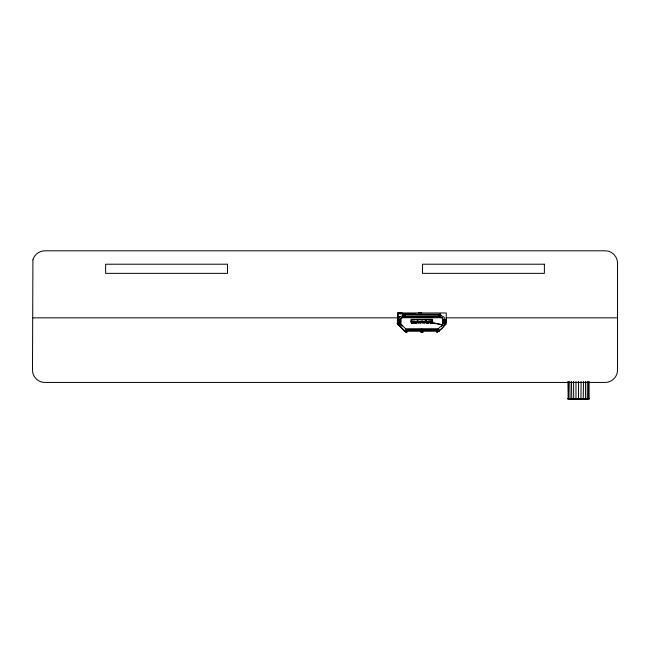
<?xml version="1.0" encoding="UTF-8"?>
<svg xmlns="http://www.w3.org/2000/svg" width="650" height="650" viewBox="0 0 650 650"><rect width="100%" height="100%" fill="white"/><g stroke="black" fill="none" stroke-linecap="round" stroke-linejoin="round"><path stroke-width="0.97" d="M440.7 317.712L440.44 314.21L403.179 314.21L402.919 315.851L400.108 316.55L399.262 317.614L398.962 319.694L397.28 319.963L400.79 319.694L400.717 322.741L397.483 322.627L398.491 322.636L397.857 321.523L398.068 320.182L397.28 320.913M421.631 332.296L421.753 330.85L423.028 331.914L422.532 331.825M437.621 332.069L437.653 330.85L437.531 332.296M405.998 332.069L405.966 330.85M444.665 319.694C445.835 316.014 440.578 316.737 440.668 314.641L440.44 314.21L440.7 315.274L438.709 315.274M439.481 314.21L440.212 314.998L404.137 314.787L403.024 315.421L403.041 314.413L402.919 315.274L404.909 315.274M441.48 326.349L442.837 323.911L442.479 324.773L430.95 322.774C432.364 323.034 432.892 322.368 430.95 323.009L431.99 322.603L431.714 319.418L411.905 319.418C410.572 319.898 410.621 323.741 412.669 323.074L412.669 321.246L415.106 321.246L415.106 323.074L416.634 323.074L416.634 321.246L419.071 321.246L419.071 323.074L420.591 323.074L420.591 321.246L423.028 321.246L423.028 323.074L424.556 323.074L424.556 321.246L426.993 321.246L426.993 323.074L428.512 323.074L428.512 321.246L430.95 321.246L430.95 323.074C433.006 323.741 433.03 319.873 431.714 319.418L411.775 319.434M411.409 320.027C412.937 326.852 410.085 320.279 411.905 319.418L431.714 319.597C433.192 319.637 432.933 323.846 430.95 323.009M411.344 319.906L411.905 319.418L411.344 319.906L411.905 319.491L431.779 319.735L432.307 319.898L432.258 322.733M406.088 332.296L406.006 331.11L405.966 331.833M421.931 332.296L421.753 328.989M402.919 315.851L402.951 314.641L403.024 315.421M421.72 332.069L421.753 330.85M426.124 321.246L426.173 319.296M412.669 322.961L411.434 322.847L411.905 319.491L431.714 319.418L432.307 319.898M432.014 320.027L432.169 322.831L431.714 322.839M440.659 315.591L440.44 314.21M575.973 381.412L575.981 398.848L580.962 399.173L581.076 381.412M431.99 322.603L431.974 319.483L411.905 319.491M444.665 323.911C443.966 327.048 440.895 330.127 437.759 330.817M400.79 325.52L400.814 318.662L402.009 317.712L441.886 317.744L442.804 318.662L442.837 325.52M402.919 317.712L402.951 314.641M581.059 398.848L585.553 398.848L585.593 381.412M567.938 381.412L568.165 399.059L587.925 399.189L589.111 398.58L589.111 381.412M400.79 318.931L400.904 318.402M581.019 399.059L589.046 398.848L567.994 398.848L588.884 399.059L585.276 399.173L587.015 399.132L587.299 398.58L587.299 381.412M402.919 314.868L403.179 314.21M398.231 319.987L397.857 320.913L399.262 319.694L399.262 322.741L397.28 321.523M412.669 322.774L411.572 322.896L411.515 319.841M431.974 319.483L411.669 319.54M444.698 322.741L445.762 321.523L445.502 320.125L446.339 320.913M421.094 331.793L420.534 331.914L421.753 330.509M437.003 331.793L436.434 331.914L437.653 330.509L405.966 330.509L407.184 331.914L406.689 331.825M583.253 399.173L583.481 381.412M411.808 319.605C411.231 320.182 410.735 322.335 411.905 323.074M432.144 319.621L432.575 319.191M438.953 331.248L446.266 323.936L446.266 312.967L397.516 312.967L397.516 324.846M411.84 322.766L411.531 322.465M406.697 330.647L404.446 330.72L406.721 330.525M401.05 318.175L401.473 317.834M439.116 329.794L438.23 330.159M585.439 399.059L588.64 399.173L568.165 399.059L578.524 399.059M420.534 331.914L421.509 331.492M436.434 331.914L437.409 331.492M400.79 323.911L405.86 328.989L437.994 328.965L442.479 324.773L432.307 322.603M589.046 398.848L568.165 399.059M580.962 399.173L587.299 398.58M398.491 322.636L397.28 322.481L397.938 322.741M442.837 319.694L446.339 319.963L445.128 319.8C448.5 319.743 445.673 325.13 442.837 322.741M437.653 330.817L438.352 330.761M444.957 322.709L446.339 322.481L445.193 322.603M437.994 328.965L437.653 332.264M439.034 330.817L437.369 330.882M423.028 322.53L420.591 322.465M426.993 322.53L424.556 322.465M420.899 322.368L422.727 322.343M424.856 322.368L426.684 322.343M404.893 330.663L406.721 330.688M397.906 312.658L401.968 312.658M418.421 312.658L421.468 312.658L421.468 314.584M415.374 313.877L398.312 313.877L398.352 322.741M402.919 315.486L404.909 315.486M438.709 315.486L440.7 315.486M402.919 316.704L440.7 316.704M398.312 316.924L400.319 316.924M402.919 317.135L440.7 317.135M402.919 317.452L440.7 317.452M32.5 317.842L397.516 317.842M446.266 317.842L617.5 317.842M412.669 321.295L415.106 321.295M416.634 321.295L419.071 321.295M420.591 321.295L423.028 321.295M424.556 321.295L426.993 321.295M428.512 321.295L430.95 321.295M412.977 321.417L414.806 321.417M416.934 321.417L418.762 321.417M420.591 321.433L423.028 321.433M424.556 321.433L426.993 321.433M428.821 321.417L430.649 321.417M446.339 321.523L444.356 322.741L444.356 319.694L445.762 320.913L445.331 319.938M412.669 321.555L415.106 321.555M416.634 321.555L419.071 321.555M420.591 321.652L423.028 321.555M424.556 321.555L426.993 321.555M428.512 321.555L430.95 321.555M420.899 321.742L422.727 321.742M424.856 321.742L426.684 321.742M412.977 322.043L414.806 322.043M416.934 322.043L418.762 322.043M420.591 321.937L423.028 321.937M424.556 321.937L426.993 321.937M428.821 322.043L430.649 322.043M420.591 322.286L423.028 322.286M424.556 322.286L426.993 322.286M412.669 322.465L415.106 322.465M416.634 322.465L419.071 322.465M428.512 322.465L430.95 322.465M412.977 322.579L414.806 322.579M416.934 322.579L418.762 322.579M420.899 322.579L422.727 322.579M424.856 322.579L426.684 322.579M428.821 322.579L430.649 322.579M412.977 322.717L414.806 322.717M416.934 322.717L418.762 322.717M420.591 322.668L423.028 322.668M424.556 322.668L426.993 322.668M428.821 322.717L430.649 322.717M411.45 323.196L413.189 323.196M414.936 323.196L416.674 323.196M426.944 323.196L428.683 323.196M430.43 323.196L432.169 323.196M397.053 323.326L399.726 323.326M405.966 329.249L437.653 329.249M405.966 329.574L437.653 329.574M405.966 329.997L437.653 329.997M437.369 330.817L439.53 330.817M404.137 331.248L439.481 331.248M567.938 398.58L589.111 398.58L588.372 398.962L588.494 381.412M445.908 319.727L444.698 319.694L445.681 319.694M398.702 322.717L397.711 322.717L398.921 322.741L398.726 319.694M397.711 319.727L398.661 319.735M412.669 323.074L411.361 322.733M404.844 330.566L406.762 330.598L404.893 330.574M405.624 328.965L405.966 332.264M585.553 398.848L587.186 398.962M405.267 330.761L405.966 330.817L404.17 330.306L399.848 326.072L398.962 323.911M411.905 319.727L411.669 319.841M440.407 315.161L439.481 314.787L440.7 316.192L402.919 316.192L404.137 314.21M422.102 331.541L423.028 331.914L421.948 331.346M441.886 317.744L442.715 318.402M568.994 399.173L568.547 398.58L568.547 381.412M406.104 331.346L407.184 331.914M570.131 399.173L569.741 381.412M571.764 399.173L571.447 381.412M411.044 319.191L411.474 319.621M397.516 323.936L404.828 331.248M402.139 326.349L400.806 324.155L400.993 324.594M442.374 317.98L442.804 318.662M431.844 322.741L432.209 320.027M573.674 399.059L573.568 381.412M417.446 319.296L417.495 321.246M578.524 381.412L578.524 399.173M445.274 319.694L445.274 322.741M445.063 319.694L445.063 322.741M444.665 322.433L444.665 325.366M443.844 319.694L443.844 322.741M443.414 319.694L443.414 322.741M443.097 319.694L443.097 322.741M442.902 319.694L442.902 322.741M430.649 321.368L430.649 323.074M428.821 321.368L428.821 322.912M426.684 321.368L426.684 322.912M424.856 321.368L424.856 322.912M422.727 321.368L422.727 322.912M420.899 321.368L420.899 322.912M418.762 321.368L418.762 322.912M416.934 321.368L416.934 323.074M414.806 321.368L414.806 322.912M412.977 321.368L412.977 323.074M400.522 319.694L400.522 322.741M400.205 319.694L400.205 322.741M399.774 319.694L399.774 322.741M398.962 322.636L398.962 325.52M398.556 319.694L398.556 322.741M32.914 259.846L32.5 370.248C32.459 376.773 38.163 382.476 44.688 382.436L605.312 382.436C611.837 382.476 617.541 376.773 617.5 370.248L617.5 262.998C617.541 256.474 611.837 250.77 605.312 250.811L44.688 250.811C39.301 250.835 34.336 254.646 32.914 259.846M445.762 321.523L445.551 322.254L445.762 321.523M403.569 314.909L404.137 314.787L403.569 314.909M406.762 330.744L404.844 330.744L406.762 330.801M227.5 264.217L105.625 264.217L105.625 273.358L227.5 273.358L227.5 264.217M544.375 264.217L422.5 264.217L422.5 273.358L544.375 273.358L544.375 264.217M406.762 330.939L404.844 330.891L406.762 330.907M398.117 322.311L397.857 321.523L398.117 322.311"/></g></svg>
